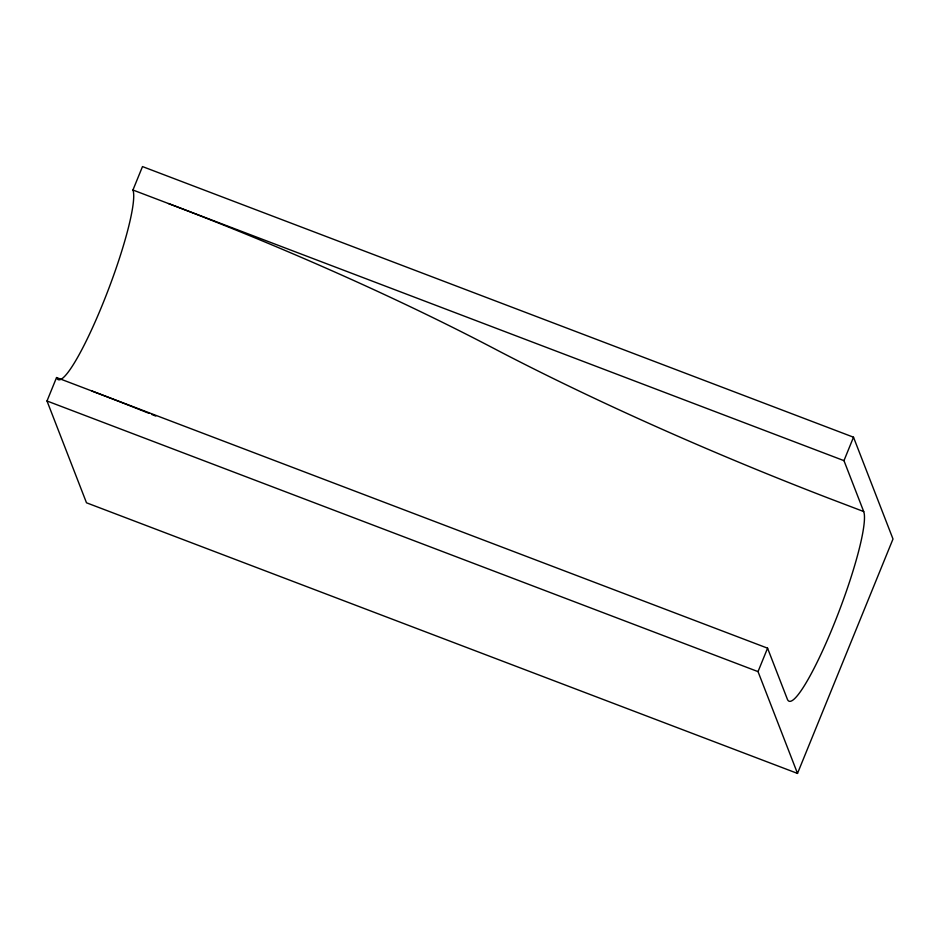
<?xml version="1.0" encoding="UTF-8"?>
<svg xmlns="http://www.w3.org/2000/svg" width="940" height="940" viewBox="0 0 940 940"><rect width="100%" height="100%" fill="white"/><g stroke="black" fill="none" stroke-linecap="round" stroke-linejoin="round"><path stroke-width="1.41" d="M47 400.992L56.553 377.551A102.519 14.805 -69.2 0 0 102.648 304.149A102.519 14.805 -69.2 0 0 132.94 190.021L142.492 166.58L853.508 437.206L893 539.008L797.508 773.42L86.492 502.794L47 400.992L758.028 671.618L797.508 773.42M758.028 671.618L767.569 648.177L56.553 377.551M767.569 648.177L787.309 699.078A102.519 14.805 -69.2 0 0 833.404 625.676A102.519 14.805 -69.2 0 0 863.707 511.548L843.967 460.647L853.508 437.206M132.94 190.021L843.967 460.647M863.707 511.548L828.152 498.012A568.653 89.03 22.2 0 1 498.329 350.785A531.147 83.155 22.2 0 0 168.495 203.545M92.096 391.087A531.147 83.155 22.2 0 1 148.978 413.33M151.681 414.423A531.147 83.155 22.2 0 1 155.734 416.056"/></g></svg>
